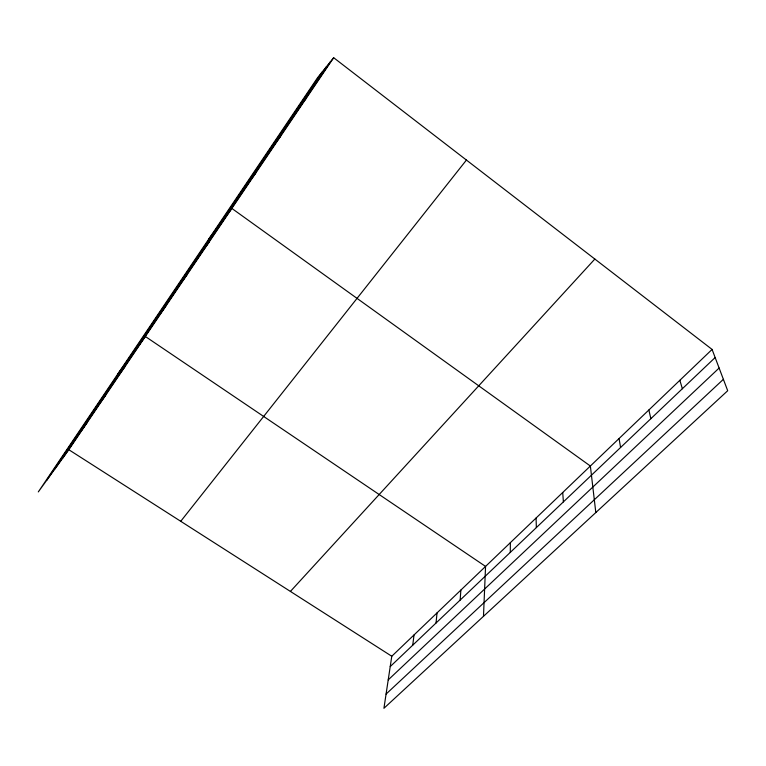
<?xml version="1.0" encoding="UTF-8"?>
<svg xmlns="http://www.w3.org/2000/svg" width="766" height="766" viewBox="0 0 766 766"><rect width="100%" height="100%" fill="white"/><g stroke="black" fill="none" stroke-linecap="round" stroke-linejoin="round"><path stroke-width="1.15" d="M510.29 552.382L510.367 542.654M483.48 616.324L485.558 566.419L145.339 336.485L117.926 373.818M460.146 600.084L460.873 590.059M436.017 623.026L437.051 612.886M412.73 645.183L414.033 634.937M712.083 349.43L391.78 656.251L383.929 708.282L727.7 390.727L712.083 349.43L333.679 57.718L317.593 77.672L38.3 491.916L68.825 449.728L333.679 57.718M46.669 480.359L322.065 72.128M54.989 468.859L326.46 66.671M62.783 458.078L330.539 61.615M80.995 431.114L86.903 422.966M99.896 403.117L105.66 395.218M119.534 374.047L125.117 366.407M160.515 313.361L165.724 306.304M181.915 281.677L186.904 274.956M204.187 248.711L208.936 242.353M208.994 238.743L231.859 208.429L590.366 466.025L595.814 512.559M251.535 178.602L255.729 173.097M276.737 141.279L280.615 136.262M303.049 102.328L306.572 97.847M180.738 521.292L466.427 160.056M290.41 591.429L594.847 259.052M390.22 666.592L715.147 357.54M388.209 679.902L719.121 368.044M386.074 694.073L723.382 379.323M68.825 449.728L391.78 656.251M679.854 380.309L682.362 388.726M648.869 409.982L650.861 418.686M619.062 438.535L620.575 447.488M562.723 492.5L563.383 501.883M536.076 518.027L536.353 527.592"/></g></svg>
